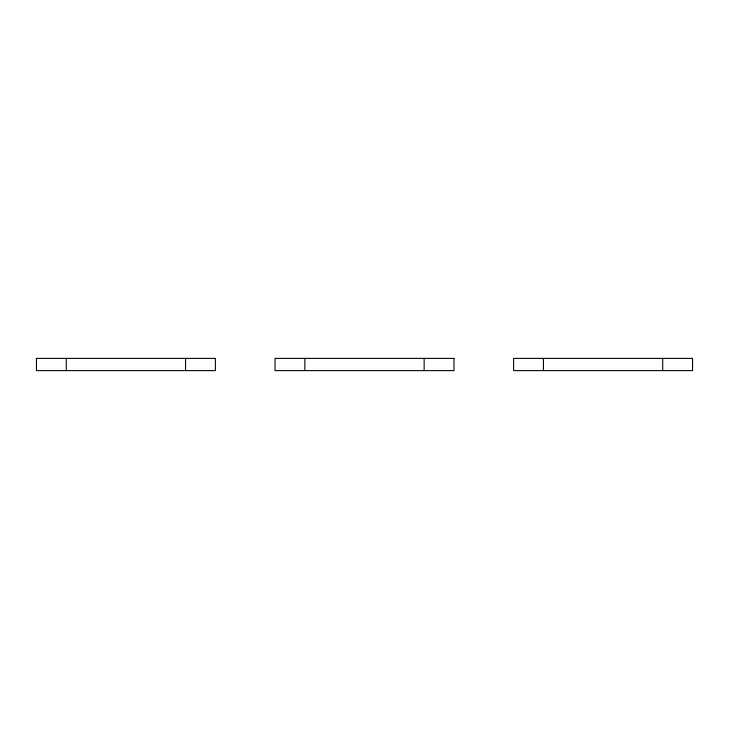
<?xml version="1.0" encoding="UTF-8"?>
<svg xmlns="http://www.w3.org/2000/svg" width="729" height="729" viewBox="0 0 729 729"><rect width="100%" height="100%" fill="white"/><g stroke="black" fill="none" stroke-linecap="round" stroke-linejoin="round"><path stroke-width="1.09" d="M662.725 358.386L662.725 370.614M543.433 358.386L543.433 370.614M424.141 358.386L424.141 370.614M304.859 358.386L304.859 370.614M185.567 358.386L185.567 370.614M66.275 358.386L66.275 370.614M215.383 358.386L36.45 358.386L36.45 370.614L215.383 370.614L215.383 358.386M453.967 358.386L275.033 358.386L275.033 370.614L453.967 370.614L453.967 358.386M692.55 358.386L513.617 358.386L513.617 370.614L692.55 370.614L692.55 358.386"/></g></svg>
